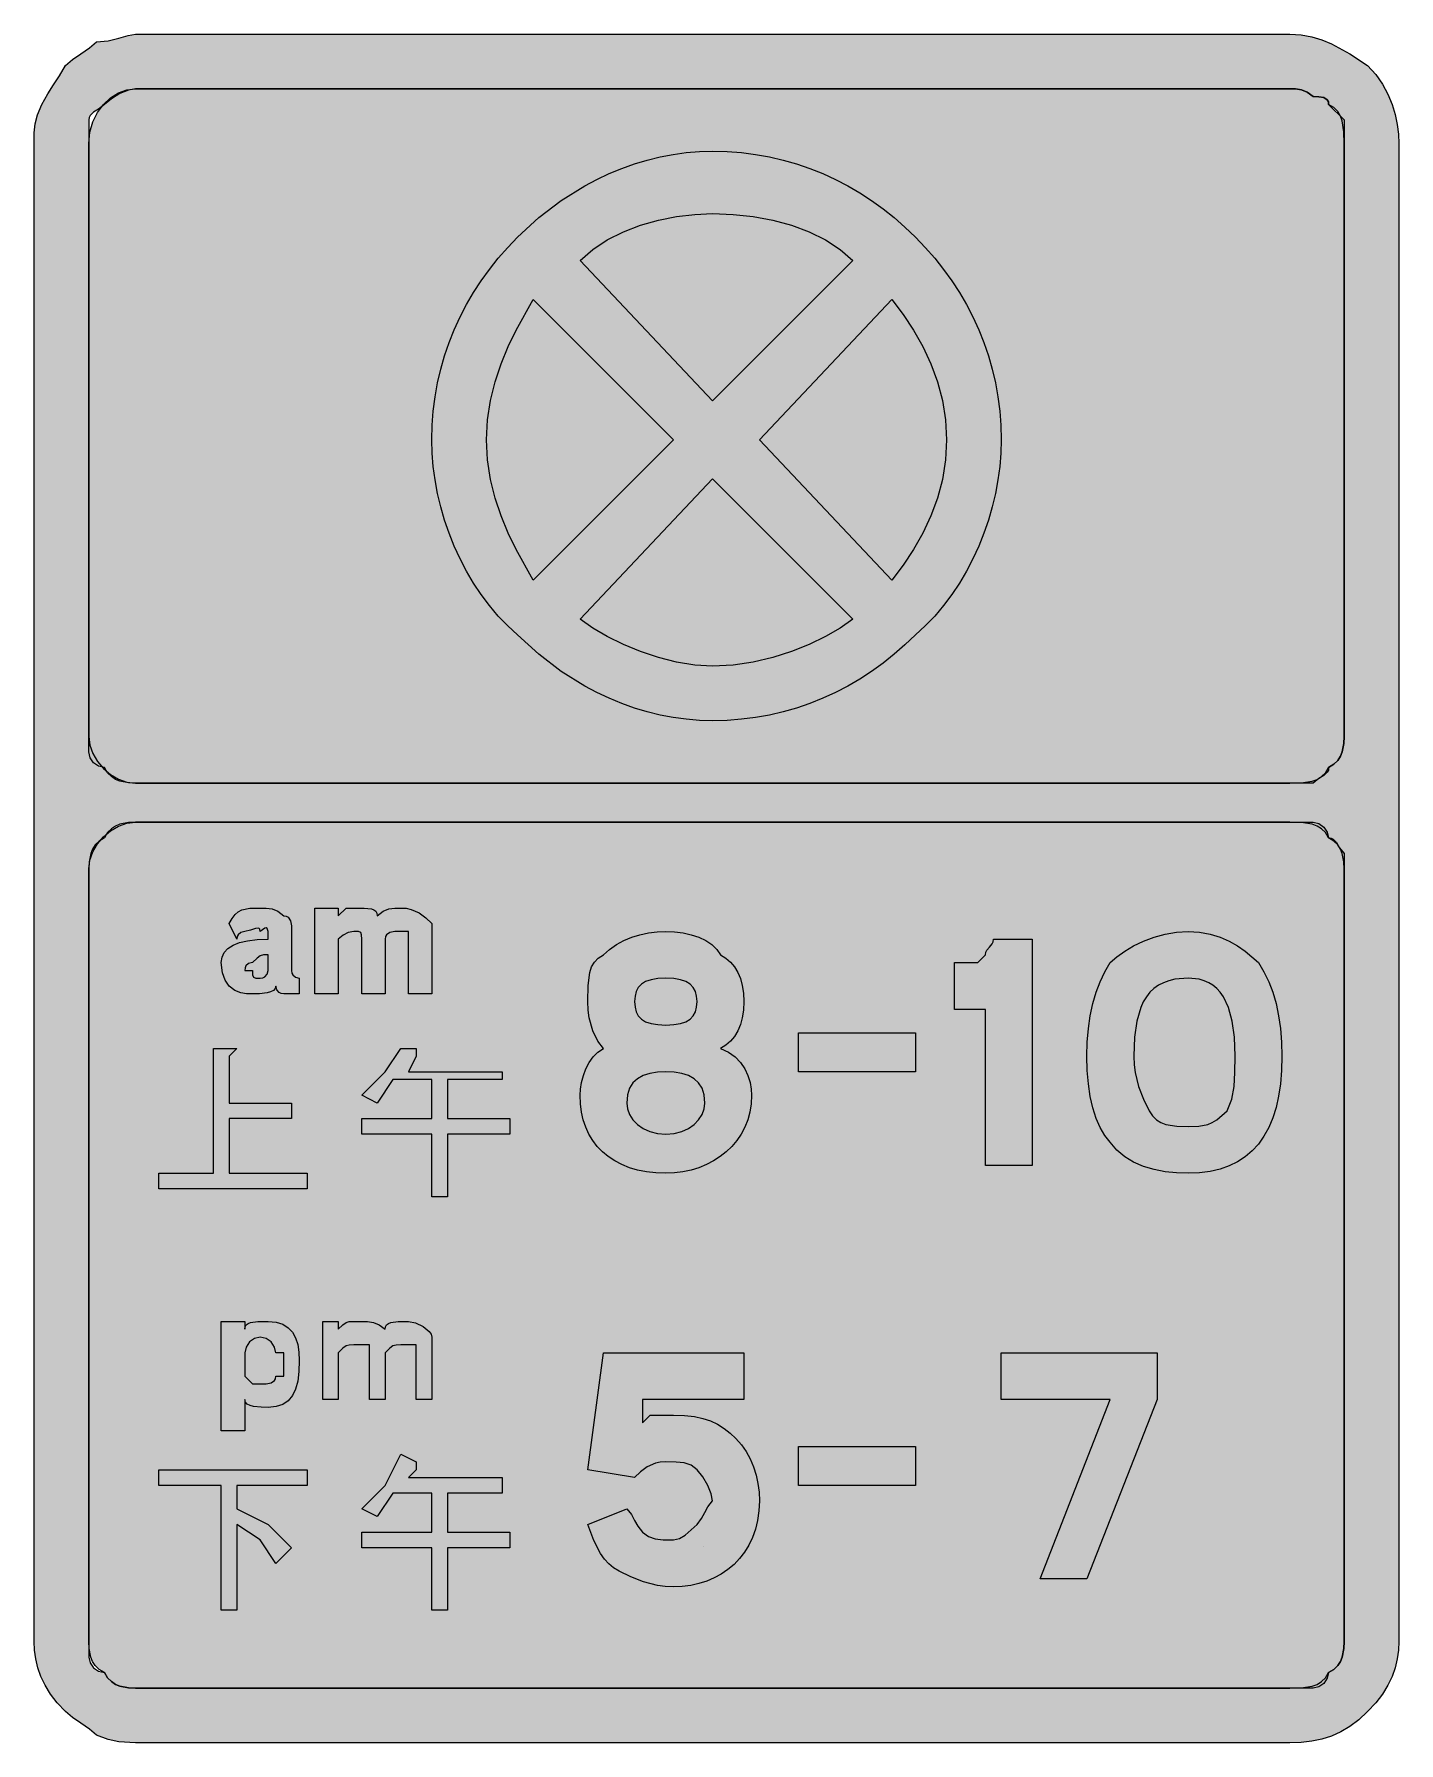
# Model space of a CAD drawing. Header units: metres. Extents: x 179 to 389, y 4 to 267.
import ezdxf

# ---------------------------------------------------------------- set-up
doc = ezdxf.new("R2010")
doc.units = ezdxf.units.M
for name, color, linetype, true_color in [('FILL_BLACK_000000', 7, 'Continuous', 0x000000), ('FILL_BLUE_0000FF', 7, 'Continuous', 0x0000ff), ('FILL_RED_FF0000', 7, 'Continuous', 0xff0000), ('FILL_WHITE_FFFFFF', 7, 'Continuous', 0xffffff), ('FILL_YELLOW_FFFF00', 7, 'Continuous', 0xffff00), ('STROKE_BLACK_000000', 7, 'Continuous', 0x000000)]:
    doc.layers.add(name, color=color, linetype=linetype, true_color=true_color)

msp = doc.modelspace()

# ---------------------------------------------------------------- hatches: boundary and pattern name
at = {"layer": 'FILL_BLACK_000000', "true_color": 0x000000}
h = msp.add_hatch(color=7, dxfattribs=at)
h.dxf.hatch_style = 1
h.paths.add_polyline_path([(377.11, 266.23), (378.6, 265.62), (381.43, 264.08), (384.15, 262.32), (385.39, 260.92), (386.42, 259.43), (387.25, 257.89), (387.9, 256.32), (388.38, 254.75), (388.71, 253.21), (388.89, 251.72), (388.95, 250.32), (388.95, 19.92), (388.89, 18.57), (388.71, 17.22), (388.38, 15.87), (387.9, 14.52), (387.25, 13.17), (386.42, 11.82), (385.39, 10.47), (384.15, 9.12), (382.8, 7.88), (381.43, 6.85), (380.04, 6.02), (378.6, 5.37), (377.11, 4.89), (375.54, 4.56), (373.9, 4.38), (372.15, 4.32), (194.55, 4.32), (192, 4.47), (190.33, 4.83), (188.55, 5.52), (187.46, 6.42), (186.15, 7.32), (184.84, 8.22), (183.75, 9.12), (182.51, 10.47), (181.48, 11.82), (180.65, 13.17), (180, 14.52), (179.52, 15.87), (179.19, 17.22), (179.01, 18.57), (178.95, 19.92), (178.95, 250.32), (178.97, 251.93), (179.1, 253.32), (179.46, 254.71), (180.15, 256.32), (181.05, 257.93), (181.95, 259.32), (182.85, 260.71), (183.75, 262.32), (184.84, 263.22), (186.15, 264.12), (187.46, 265.02), (188.55, 265.92), (190.33, 266.11), (192, 266.52), (193.44, 266.93), (194.55, 267.12), (372.15, 267.12), (373.9, 267.01), (375.54, 266.71), (377.11, 266.23)])
h.paths.add_polyline_path([(191.48, 145.33), (190.84, 144.91), (190.25, 144.31), (189.75, 143.52), (188.96, 143.02), (188.36, 142.43), (187.94, 141.79), (187.65, 141.12), (187.39, 139.81), (187.35, 138.72), (187.35, 19.92), (187.35, 17.52), (187.56, 16.64), (188.1, 15.87), (188.87, 15.33), (189.75, 15.12), (190.25, 14.33), (190.84, 13.73), (191.48, 13.31), (192.15, 13.02), (193.46, 12.76), (194.55, 12.72), (372.15, 12.72), (373.93, 12.76), (375.6, 13.02), (376.36, 13.31), (377.04, 13.73), (377.65, 14.33), (378.15, 15.12), (378.94, 15.62), (379.54, 16.21), (379.96, 16.85), (380.25, 17.52), (380.51, 18.83), (380.55, 19.92), (380.55, 138.72), (380.51, 139.81), (380.25, 141.12), (379.96, 141.79), (379.54, 142.43), (378.94, 143.02), (378.15, 143.52), (377.65, 144.31), (377.04, 144.91), (376.36, 145.33), (375.6, 145.62), (373.93, 145.88), (372.15, 145.92), (194.55, 145.92), (193.46, 145.88), (192.15, 145.62), (191.48, 145.33)], flags=16)
h.paths.add_polyline_path([(373.93, 151.96), (375.6, 152.22), (376.36, 152.51), (377.04, 152.93), (377.65, 153.53), (378.15, 154.32), (378.94, 154.82), (379.54, 155.41), (379.96, 156.05), (380.25, 156.72), (380.51, 158.03), (380.55, 159.12), (380.55, 250.32), (380.51, 252.1), (380.25, 253.77), (379.96, 254.53), (379.54, 255.21), (378.94, 255.82), (378.15, 256.32), (378.1, 256.72), (377.94, 257.01), (377.4, 257.37), (376.63, 257.5), (375.75, 257.52), (374.85, 258.21), (373.95, 258.57), (373.05, 258.7), (372.15, 258.72), (194.55, 258.72), (193.46, 258.51), (192.15, 257.97), (190.84, 257.2), (189.75, 256.32), (188.87, 255.61), (188.1, 255.12), (187.56, 254.63), (187.4, 254.32), (187.35, 253.92), (187.35, 250.32), (187.35, 159.12), (187.51, 157.78), (187.97, 156.48), (188.68, 155.26), (189.6, 154.17), (190.69, 153.25), (191.91, 152.54), (193.21, 152.08), (194.55, 151.92), (372.15, 151.92), (373.93, 151.96)], flags=16)
h = msp.add_hatch(color=7, dxfattribs=at)
h.dxf.hatch_style = 1
h.paths.add_polyline_path([(217.35, 119.52), (216.95, 119.57), (216.66, 119.71), (216.3, 120.12), (216.15, 120.72), (216.04, 120.32), (215.76, 120.03), (215.33, 119.81), (214.8, 119.67), (213.62, 119.54), (212.55, 119.52), (211.65, 119.54), (210.75, 119.67), (209.85, 120.03), (208.95, 120.72), (208.35, 121.62), (207.94, 122.74), (207.75, 124.32), (207.86, 125.16), (208.2, 125.89), (208.76, 126.51), (209.55, 127.02), (210.56, 127.41), (211.8, 127.69), (213.26, 127.86), (214.95, 127.92), (214.95, 129.12), (214.8, 129.57), (214.66, 129.65), (214.44, 129.63), (213.75, 129.12), (213.7, 129.46), (213.54, 129.63), (213, 129.57), (212.23, 129.29), (211.35, 129.12), (210.75, 128.97), (210.34, 128.61), (210.2, 128.32), (210.15, 127.92), (208.95, 130.32), (209.4, 131.11), (209.87, 131.71), (210.36, 132.13), (210.9, 132.42), (212.16, 132.68), (213.75, 132.72), (214.65, 132.7), (215.55, 132.57), (216.45, 132.21), (217.35, 131.52), (217.75, 131.47), (218.04, 131.31), (218.4, 130.77), (218.53, 130), (218.55, 129.12), (218.55, 123.12), (218.6, 122.72), (218.74, 122.43), (219.15, 122.07), (219.75, 121.92), (219.75, 119.52), (217.35, 119.52)])
h.paths.add_polyline_path([(212.57, 122.43), (212.7, 122.07), (213.06, 121.94), (213.75, 121.92), (214.15, 121.97), (214.44, 122.11), (214.8, 122.52), (214.95, 123.12), (214.95, 125.52), (214.24, 125.5), (213.75, 125.37), (213.26, 125.01), (212.55, 124.32), (211.95, 124.17), (211.54, 123.81), (211.4, 123.52), (211.35, 123.12), (212.55, 123.12), (212.57, 122.43)], flags=16)
h = msp.add_hatch(color=7, dxfattribs=at)
h.dxf.hatch_style = 1
h.paths.add_polyline_path([(234.47, 129.1), (233.7, 128.97), (233.16, 128.61), (233, 128.32), (232.95, 127.92), (232.95, 119.52), (229.35, 119.52), (229.35, 127.92), (229.33, 128.61), (229.2, 128.97), (228.84, 129.1), (228.15, 129.12), (227.27, 128.93), (226.5, 128.52), (225.75, 127.92), (225.75, 119.52), (222.15, 119.52), (222.15, 132.72), (225.75, 132.72), (225.75, 131.52), (226.95, 132.72), (228.15, 132.72), (229.72, 132.7), (230.85, 132.57), (231.24, 132.43), (231.52, 132.21), (231.69, 131.92), (231.75, 131.52), (232.65, 132.21), (233.55, 132.57), (234.45, 132.7), (235.35, 132.72), (236.2, 132.67), (236.94, 132.51), (238.2, 131.97), (239.23, 131.2), (240.15, 130.32), (240.15, 129.12), (240.15, 119.52), (236.55, 119.52), (236.55, 127.92), (236.55, 129.12), (235.35, 129.12), (234.47, 129.1)])
h = msp.add_hatch(color=7, dxfattribs=at)
h.dxf.hatch_style = 1
h.paths.add_polyline_path([(271.81, 92.41), (270.54, 92.78), (269.37, 93.25), (268.28, 93.82), (267.29, 94.48), (266.4, 95.22), (265.61, 96.05), (264.91, 96.96), (264.32, 97.95), (263.83, 99.01), (263.45, 100.14), (263.17, 101.34), (263.01, 102.6), (262.95, 103.92), (263.01, 104.87), (263.17, 105.89), (263.46, 106.94), (263.85, 107.97), (264.36, 108.95), (264.97, 109.83), (265.71, 110.56), (266.55, 111.12), (265.67, 112.24), (264.9, 113.82), (264.36, 115.84), (264.2, 117.03), (264.15, 118.32), (264.19, 120.79), (264.45, 122.82), (264.74, 123.66), (265.16, 124.39), (265.76, 125.01), (266.55, 125.52), (267.5, 126.36), (268.56, 127.09), (269.69, 127.71), (270.9, 128.22), (272.16, 128.61), (273.47, 128.89), (274.8, 129.06), (276.15, 129.12), (277.5, 129.06), (278.81, 128.89), (280.07, 128.61), (281.25, 128.22), (282.31, 127.71), (283.24, 127.09), (283.99, 126.36), (284.55, 125.52), (285.39, 125.01), (286.12, 124.39), (286.74, 123.66), (287.25, 122.82), (287.64, 121.86), (287.92, 120.79), (288.09, 119.61), (288.15, 118.32), (288.09, 117.03), (287.92, 115.84), (287.64, 114.78), (287.25, 113.82), (286.74, 112.98), (286.12, 112.24), (285.39, 111.63), (284.55, 111.12), (285.79, 110.56), (286.82, 109.83), (287.65, 108.95), (288.3, 107.97), (288.78, 106.94), (289.11, 105.89), (289.29, 104.87), (289.35, 103.92), (289.28, 102.6), (289.08, 101.34), (288.75, 100.14), (288.3, 99.01), (287.74, 97.95), (287.07, 96.96), (286.31, 96.05), (285.45, 95.22), (284.51, 94.48), (283.49, 93.82), (282.4, 93.25), (281.25, 92.78), (280.04, 92.41), (278.78, 92.14), (277.48, 91.98), (276.15, 91.92), (274.62, 91.98), (273.17, 92.14), (271.81, 92.41)])
h.paths.add_polyline_path([(272.67, 106.95), (271.8, 106.47), (271.1, 105.82), (270.58, 104.99), (270.26, 103.96), (270.15, 102.72), (270.26, 101.82), (270.58, 100.96), (271.1, 100.15), (271.8, 99.42), (272.67, 98.81), (273.69, 98.33), (274.86, 98.03), (276.15, 97.92), (277.44, 98.03), (278.61, 98.33), (279.63, 98.81), (280.5, 99.42), (281.2, 100.15), (281.72, 100.96), (282.04, 101.82), (282.15, 102.72), (282.04, 103.96), (281.72, 104.99), (281.2, 105.82), (280.5, 106.47), (279.63, 106.95), (278.61, 107.28), (277.44, 107.46), (276.15, 107.52), (274.86, 107.46), (273.69, 107.28), (272.67, 106.95)], flags=16)
h.paths.add_polyline_path([(280.71, 119.89), (280.38, 120.51), (279.9, 121.02), (279.25, 121.41), (278.42, 121.69), (277.39, 121.86), (276.15, 121.92), (274.91, 121.86), (273.88, 121.69), (273.05, 121.41), (272.4, 121.02), (271.92, 120.51), (271.59, 119.89), (271.41, 119.16), (271.35, 118.32), (271.41, 117.48), (271.59, 116.74), (271.92, 116.13), (272.4, 115.62), (273.05, 115.23), (273.88, 114.94), (274.91, 114.78), (276.15, 114.72), (277.39, 114.78), (278.42, 114.94), (279.25, 115.23), (279.9, 115.62), (280.38, 116.13), (280.71, 116.74), (280.89, 117.48), (280.95, 118.32), (280.89, 119.16), (280.71, 119.89)], flags=16)
h = msp.add_hatch(color=7, dxfattribs=at)
h.dxf.hatch_style = 1
h.paths.add_polyline_path([(370.72, 105.7), (370.44, 103.8), (370.05, 102.04), (369.54, 100.43), (368.92, 98.95), (368.19, 97.62), (367.35, 96.42), (366.39, 95.37), (365.32, 94.45), (364.14, 93.68), (362.85, 93.04), (361.44, 92.55), (359.92, 92.2), (358.29, 91.99), (356.55, 91.92), (354.75, 91.98), (352.99, 92.16), (351.28, 92.49), (349.65, 92.97), (348.14, 93.62), (346.76, 94.45), (345.56, 95.48), (344.55, 96.72), (343.71, 97.73), (342.97, 98.95), (342.36, 100.37), (341.85, 101.97), (341.46, 103.74), (341.17, 105.66), (341.01, 107.73), (340.95, 109.92), (341.01, 112.11), (341.17, 114.19), (341.46, 116.16), (341.85, 118.02), (342.36, 119.76), (342.98, 121.39), (343.71, 122.91), (344.55, 124.32), (345.56, 125.22), (346.76, 126.08), (348.14, 126.89), (349.65, 127.62), (351.28, 128.23), (352.99, 128.71), (354.75, 129.01), (356.55, 129.12), (358.29, 129.01), (359.92, 128.71), (361.44, 128.23), (362.85, 127.62), (364.14, 126.89), (365.32, 126.08), (367.35, 124.32), (368.19, 122.91), (368.92, 121.39), (369.54, 119.76), (370.05, 118.02), (370.44, 116.16), (370.72, 114.19), (370.89, 112.11), (370.95, 109.92), (370.89, 107.74), (370.72, 105.7)])
h.paths.add_polyline_path([(363.3, 115.34), (362.74, 117.41), (361.95, 119.07), (361.47, 119.75), (360.94, 120.34), (360.35, 120.83), (359.7, 121.23), (359, 121.53), (358.24, 121.75), (356.55, 121.92), (354.47, 121.75), (353.55, 121.53), (352.71, 121.23), (351.94, 120.83), (351.26, 120.34), (350.64, 119.75), (350.1, 119.07), (349.63, 118.29), (349.23, 117.41), (348.62, 115.34), (348.26, 112.85), (348.15, 109.92), (348.2, 108.62), (348.36, 107.43), (348.9, 105.27), (349.67, 103.34), (350.55, 101.52), (351.05, 100.73), (351.66, 100.13), (352.34, 99.71), (353.1, 99.42), (354.77, 99.16), (356.55, 99.12), (358.16, 99.16), (359.55, 99.42), (360.23, 99.71), (360.94, 100.13), (362.55, 101.52), (363.24, 103.34), (363.6, 105.27), (363.73, 107.43), (363.75, 109.92), (363.64, 112.85), (363.3, 115.34)], flags=16)
h = msp.add_hatch(color=7, dxfattribs=at)
h.dxf.hatch_style = 1
h.paths.add_polyline_path([(332.55, 93.12), (325.35, 93.12), (325.35, 117.12), (320.55, 117.12), (320.55, 124.32), (322.95, 124.32), (324.15, 124.32), (325.35, 125.52), (325.4, 125.92), (325.54, 126.23), (325.95, 126.72), (326.36, 127.21), (326.5, 127.52), (326.55, 127.92), (332.55, 127.92), (332.55, 93.12)])
h = msp.add_hatch(color=7, dxfattribs=at)
h.dxf.hatch_style = 1
h.paths.add_polyline_path([(296.55, 113.52), (314.55, 113.52), (314.55, 107.52), (296.55, 107.52), (296.55, 113.52)])
h = msp.add_hatch(color=7, dxfattribs=at)
h.dxf.hatch_style = 1
h.paths.add_polyline_path([(210.15, 111.12), (208.95, 109.92), (208.95, 102.72), (218.55, 102.72), (218.55, 100.32), (208.95, 100.32), (208.95, 91.92), (220.95, 91.92), (220.95, 89.52), (198.15, 89.52), (198.15, 91.92), (206.55, 91.92), (206.55, 111.12), (208.95, 111.12), (210.15, 111.12)])
h = msp.add_hatch(color=7, dxfattribs=at)
h.dxf.hatch_style = 1
h.paths.add_polyline_path([(232.95, 107.52), (235.35, 111.12), (237.75, 111.12), (237.75, 109.92), (236.55, 107.52), (250.95, 107.52), (250.95, 106.32), (242.55, 106.32), (242.55, 100.32), (252.15, 100.32), (252.15, 97.92), (242.55, 97.92), (242.55, 88.32), (240.15, 88.32), (240.15, 97.92), (229.35, 97.92), (229.35, 100.32), (240.15, 100.32), (240.15, 106.32), (234.15, 106.32), (231.75, 102.72), (229.35, 103.92), (232.95, 107.52)])
h = msp.add_hatch(color=7, dxfattribs=at)
h.dxf.hatch_style = 1
h.paths.add_polyline_path([(219.51, 59.97), (219.18, 58.73), (218.7, 57.72), (218.05, 56.93), (217.22, 56.37), (216.19, 56.03), (214.95, 55.92), (213.88, 55.94), (212.7, 56.07), (212.17, 56.21), (211.74, 56.43), (211.46, 56.72), (211.35, 57.12), (211.35, 52.32), (207.75, 52.32), (207.75, 69.12), (211.35, 69.12), (211.35, 67.92), (211.41, 68.32), (211.57, 68.61), (211.86, 68.83), (212.25, 68.97), (213.37, 69.1), (214.95, 69.12), (216.19, 69.01), (217.22, 68.69), (218.05, 68.17), (218.7, 67.47), (219.18, 66.6), (219.51, 65.58), (219.69, 64.41), (219.75, 63.12), (219.69, 61.43), (219.51, 59.97)])
h.paths.add_polyline_path([(215.4, 59.67), (215.94, 60.03), (216.1, 60.32), (216.15, 60.72), (217.35, 60.72), (217.35, 61.92), (217.35, 64.32), (216.15, 64.32), (215.94, 65.2), (215.4, 65.97), (214.63, 66.51), (213.75, 66.72), (212.87, 66.51), (212.1, 65.97), (211.56, 65.2), (211.35, 64.32), (211.35, 60.72), (212.55, 59.52), (213.75, 59.52), (214.63, 59.54), (215.4, 59.67)], flags=16)
h = msp.add_hatch(color=7, dxfattribs=at)
h.dxf.hatch_style = 1
h.paths.add_polyline_path([(234.64, 65.5), (234.15, 65.37), (233.66, 65.01), (232.95, 64.32), (232.95, 57.12), (230.55, 57.12), (230.55, 65.52), (228.15, 65.52), (227.44, 65.5), (226.95, 65.37), (226.46, 65.01), (225.75, 64.32), (225.75, 57.12), (223.35, 57.12), (223.35, 69.12), (225.75, 69.12), (225.75, 67.92), (226.46, 68.61), (226.95, 68.97), (227.44, 69.1), (228.15, 69.12), (229.35, 69.12), (230.25, 69.1), (231.15, 68.97), (232.05, 68.61), (232.95, 67.92), (233.01, 68.32), (233.17, 68.61), (233.46, 68.83), (233.85, 68.97), (234.97, 69.1), (236.55, 69.12), (237.62, 68.91), (238.8, 68.37), (239.76, 67.6), (240.04, 67.17), (240.15, 66.72), (240.15, 65.52), (240.15, 57.12), (237.75, 57.12), (237.75, 65.52), (236.55, 65.52), (235.35, 65.52), (234.64, 65.5)])
h = msp.add_hatch(color=7, dxfattribs=at)
h.dxf.hatch_style = 1
h.paths.add_polyline_path([(278.25, 35.73), (279.15, 36.27), (280.95, 37.92), (281.66, 38.82), (282.15, 39.72), (282.64, 40.62), (283.35, 41.52), (283.14, 42.61), (282.6, 43.92), (281.83, 45.23), (280.95, 46.32), (280.03, 47.01), (279, 47.37), (277.74, 47.5), (276.15, 47.52), (275.3, 47.47), (274.56, 47.31), (273.3, 46.77), (272.27, 46), (271.35, 45.12), (264.15, 46.32), (266.55, 64.32), (288.15, 64.32), (288.15, 57.12), (272.55, 57.12), (272.55, 54.72), (272.55, 53.52), (273.75, 54.72), (277.35, 54.72), (279.04, 54.66), (280.54, 54.49), (281.86, 54.21), (283.05, 53.82), (284.12, 53.31), (285.11, 52.69), (286.05, 51.96), (286.95, 51.12), (287.79, 50.17), (288.52, 49.11), (289.14, 47.98), (289.65, 46.77), (290.04, 45.51), (290.33, 44.2), (290.49, 42.87), (290.55, 41.52), (290.48, 39.99), (290.28, 38.54), (289.95, 37.18), (289.5, 35.91), (288.94, 34.74), (288.27, 33.65), (287.51, 32.66), (286.65, 31.77), (285.71, 30.98), (284.69, 30.28), (283.6, 29.69), (282.45, 29.2), (281.24, 28.82), (279.98, 28.54), (278.68, 28.38), (277.35, 28.32), (276.05, 28.37), (274.86, 28.53), (272.7, 29.07), (270.77, 29.84), (268.95, 30.72), (268.1, 31.23), (267.36, 31.84), (266.69, 32.58), (266.1, 33.42), (265.07, 35.44), (264.15, 37.92), (270.15, 40.32), (270.86, 39.42), (271.35, 38.52), (271.84, 37.62), (272.55, 36.72), (273.47, 36.03), (274.5, 35.67), (275.76, 35.54), (277.35, 35.52), (278.25, 35.73)])
h = msp.add_hatch(color=7, dxfattribs=at)
h.dxf.hatch_style = 1
h.paths.add_polyline_path([(344.55, 57.12), (327.75, 57.12), (327.75, 64.32), (351.75, 64.32), (351.75, 57.12), (340.95, 29.52), (333.75, 29.52), (344.55, 57.12)])
h = msp.add_hatch(color=7, dxfattribs=at)
h.dxf.hatch_style = 1
h.paths.add_polyline_path([(232.95, 43.92), (235.35, 48.72), (237.75, 47.52), (237.75, 46.32), (236.55, 45.12), (250.95, 45.12), (250.95, 42.72), (242.55, 42.72), (242.55, 36.72), (252.15, 36.72), (252.15, 34.32), (242.55, 34.32), (242.55, 24.72), (240.15, 24.72), (240.15, 34.32), (229.35, 34.32), (229.35, 36.72), (240.15, 36.72), (240.15, 42.72), (234.15, 42.72), (231.75, 39.12), (229.35, 40.32), (232.95, 43.92)])
h = msp.add_hatch(color=7, dxfattribs=at)
h.dxf.hatch_style = 1
h.paths.add_polyline_path([(296.55, 49.92), (314.55, 49.92), (314.55, 43.92), (296.55, 43.92), (296.55, 49.92)])
h = msp.add_hatch(color=7, dxfattribs=at)
h.dxf.hatch_style = 1
h.paths.add_polyline_path([(220.95, 46.32), (220.95, 43.92), (210.15, 43.92), (210.15, 40.32), (214.95, 37.92), (218.55, 34.32), (216.15, 31.92), (213.75, 35.52), (210.15, 37.92), (210.15, 24.72), (207.75, 24.72), (207.75, 43.92), (198.15, 43.92), (198.15, 46.32), (220.95, 46.32)])
at = {"layer": 'FILL_BLUE_0000FF', "true_color": 0x0000ff}
h = msp.add_hatch(color=7, dxfattribs=at)
h.dxf.hatch_style = 1
h.paths.add_polyline_path([(264.91, 234.01), (267.15, 235.47), (269.62, 236.71), (272.25, 237.72), (275, 238.51), (277.8, 239.07), (280.6, 239.41), (283.35, 239.52), (286.49, 239.41), (289.59, 239.07), (292.61, 238.51), (295.5, 237.72), (298.22, 236.71), (300.73, 235.47), (302.99, 234.01), (304.95, 232.32), (283.35, 210.72), (262.95, 232.32), (264.91, 234.01)])
h = msp.add_hatch(color=7, dxfattribs=at)
h.dxf.hatch_style = 1
h.paths.add_polyline_path([(277.35, 204.72), (255.75, 183.12), (253.11, 187.84), (251.89, 190.38), (250.8, 193.02), (249.88, 195.78), (249.17, 198.64), (248.71, 201.63), (248.55, 204.72), (248.71, 207.81), (249.17, 210.79), (249.88, 213.66), (250.8, 216.42), (251.89, 219.06), (253.11, 221.59), (255.75, 226.32), (277.35, 204.72)])
h = msp.add_hatch(color=7, dxfattribs=at)
h.dxf.hatch_style = 1
h.paths.add_polyline_path([(290.55, 204.72), (310.95, 226.32), (312.69, 224.01), (314.29, 221.59), (315.72, 219.06), (316.95, 216.42), (317.96, 213.66), (318.71, 210.79), (319.19, 207.81), (319.35, 204.72), (319.19, 201.63), (318.71, 198.64), (317.96, 195.78), (316.95, 193.02), (315.72, 190.38), (314.29, 187.84), (312.69, 185.43), (310.95, 183.12), (290.55, 204.72)])
h = msp.add_hatch(color=7, dxfattribs=at)
h.dxf.hatch_style = 1
h.paths.add_polyline_path([(283.35, 198.72), (304.95, 177.12), (302.99, 175.78), (300.73, 174.48), (298.22, 173.26), (295.5, 172.17), (292.61, 171.25), (289.59, 170.54), (286.49, 170.08), (283.35, 169.92), (280.6, 170.08), (277.8, 170.54), (275, 171.25), (272.25, 172.17), (269.62, 173.26), (267.15, 174.48), (264.91, 175.78), (262.95, 177.12), (283.35, 198.72)])
at = {"layer": 'FILL_RED_FF0000', "true_color": 0xff0000}
h = msp.add_hatch(color=7, dxfattribs=at)
h.dxf.hatch_style = 1
h.paths.add_polyline_path([(327.69, 202.68), (327.53, 200.63), (327.25, 198.56), (326.87, 196.49), (326.38, 194.43), (325.79, 192.38), (325.09, 190.36), (324.3, 188.37), (323.41, 186.42), (322.42, 184.53), (321.33, 182.69), (320.16, 180.93), (318.89, 179.24), (317.53, 177.63), (316.08, 176.12), (314.55, 174.72), (312.95, 173.19), (311.29, 171.74), (309.58, 170.38), (307.82, 169.11), (306.01, 167.94), (304.15, 166.85), (302.25, 165.86), (300.3, 164.97), (298.31, 164.18), (296.28, 163.48), (294.21, 162.89), (292.11, 162.4), (289.97, 162.02), (287.79, 161.74), (285.59, 161.58), (283.35, 161.52), (281.33, 161.58), (279.3, 161.74), (277.29, 162.02), (275.29, 162.4), (273.3, 162.89), (271.33, 163.48), (269.38, 164.18), (267.45, 164.97), (265.55, 165.86), (263.69, 166.85), (260.06, 169.11), (256.61, 171.74), (253.35, 174.72), (251.82, 176.12), (250.37, 177.63), (249.01, 179.24), (247.74, 180.93), (246.57, 182.69), (245.48, 184.53), (244.49, 186.42), (243.6, 188.37), (242.81, 190.36), (242.11, 192.38), (241.52, 194.43), (241.03, 196.49), (240.65, 198.56), (240.37, 200.63), (240.21, 202.68), (240.15, 204.72), (240.21, 206.96), (240.37, 209.16), (240.65, 211.34), (241.03, 213.48), (241.52, 215.58), (242.11, 217.65), (242.81, 219.68), (243.6, 221.67), (244.49, 223.62), (245.48, 225.52), (246.57, 227.38), (247.74, 229.19), (249.01, 230.95), (250.37, 232.66), (251.82, 234.32), (253.35, 235.92), (256.61, 238.9), (260.06, 241.53), (263.69, 243.79), (265.55, 244.78), (267.45, 245.67), (269.38, 246.46), (271.33, 247.16), (273.3, 247.75), (275.29, 248.24), (277.29, 248.62), (279.3, 248.9), (281.33, 249.06), (283.35, 249.12), (285.59, 249.06), (287.79, 248.9), (289.97, 248.62), (292.11, 248.24), (294.21, 247.75), (296.28, 247.16), (298.31, 246.46), (300.3, 245.67), (302.25, 244.78), (304.15, 243.79), (306.01, 242.7), (307.82, 241.53), (309.58, 240.26), (311.29, 238.9), (312.95, 237.45), (314.55, 235.92), (316.08, 234.32), (317.53, 232.66), (318.89, 230.95), (320.16, 229.19), (321.33, 227.38), (322.42, 225.52), (323.41, 223.62), (324.3, 221.67), (325.09, 219.68), (325.79, 217.65), (326.38, 215.58), (326.87, 213.48), (327.25, 211.34), (327.53, 209.16), (327.69, 206.96), (327.75, 204.72), (327.69, 202.68)])
at = {"layer": 'FILL_WHITE_FFFFFF', "true_color": 0xffffff}
h = msp.add_hatch(color=7, dxfattribs=at)
h.dxf.hatch_style = 1
h.paths.add_polyline_path([(372.15, 145.92), (375.75, 145.92), (376.63, 145.71), (377.4, 145.17), (377.94, 144.4), (378.15, 143.52), (378.55, 143.47), (378.86, 143.31), (379.35, 142.77), (379.84, 142), (380.55, 141.12), (380.55, 138.72), (380.55, 19.92), (380.51, 18.83), (380.25, 17.52), (379.96, 16.85), (379.54, 16.21), (378.94, 15.62), (378.15, 15.12), (377.94, 14.24), (377.4, 13.47), (376.63, 12.93), (375.75, 12.72), (372.15, 12.72), (194.55, 12.72), (193.46, 12.76), (192.15, 13.02), (191.48, 13.31), (190.84, 13.73), (190.25, 14.33), (189.75, 15.12), (188.96, 15.62), (188.36, 16.21), (187.94, 16.85), (187.65, 17.52), (187.39, 18.83), (187.35, 19.92), (187.35, 138.72), (187.51, 140.06), (187.97, 141.36), (188.68, 142.58), (189.6, 143.67), (190.69, 144.59), (191.91, 145.3), (193.21, 145.76), (194.55, 145.92), (372.15, 145.92)])
at = {"layer": 'FILL_YELLOW_FFFF00', "true_color": 0xffff00}
h = msp.add_hatch(color=7, dxfattribs=at)
h.dxf.hatch_style = 1
h.paths.add_polyline_path([(372.15, 258.72), (373.05, 258.7), (373.95, 258.57), (374.85, 258.21), (375.75, 257.52), (376.63, 257.5), (377.4, 257.37), (377.94, 257.01), (378.1, 256.72), (378.15, 256.32), (380.55, 253.92), (380.55, 250.32), (380.55, 159.12), (380.51, 158.03), (380.25, 156.72), (379.96, 156.05), (379.54, 155.41), (378.94, 154.82), (378.15, 154.32), (378.1, 153.92), (377.94, 153.61), (377.4, 153.12), (376.63, 152.63), (375.75, 151.92), (372.15, 151.92), (194.55, 151.92), (193.46, 151.96), (192.15, 152.22), (191.48, 152.51), (190.84, 152.93), (190.25, 153.53), (189.75, 154.32), (188.87, 154.53), (188.1, 155.07), (187.56, 155.84), (187.35, 156.72), (187.35, 159.12), (187.35, 250.32), (187.51, 252.06), (187.97, 253.66), (188.68, 255.09), (189.6, 256.32), (190.69, 257.33), (191.91, 258.08), (193.21, 258.56), (194.55, 258.72), (372.15, 258.72)])

# ---------------------------------------------------------------- linework, layer by layer
at = {"layer": 'FILL_BLACK_000000', "lineweight": 0, "true_color": 0x000000}
for points in [[(377.11, 266.23), (378.6, 265.62), (381.43, 264.08), (384.15, 262.32), (385.39, 260.92), (386.42, 259.43), (387.25, 257.89), (387.9, 256.32), (388.38, 254.75), (388.71, 253.21), (388.89, 251.72), (388.95, 250.32), (388.95, 19.92), (388.89, 18.57), (388.71, 17.22), (388.38, 15.87), (387.9, 14.52), (387.25, 13.17), (386.42, 11.82), (385.39, 10.47), (384.15, 9.12), (382.8, 7.88), (381.43, 6.85), (380.04, 6.02), (378.6, 5.37), (377.11, 4.89), (375.54, 4.56), (373.9, 4.38), (372.15, 4.32), (194.55, 4.32), (192, 4.47), (190.33, 4.83), (188.55, 5.52), (187.46, 6.42), (186.15, 7.32), (184.84, 8.22), (183.75, 9.12), (182.51, 10.47), (181.48, 11.82), (180.65, 13.17), (180, 14.52), (179.52, 15.87), (179.19, 17.22), (179.01, 18.57), (178.95, 19.92), (178.95, 250.32), (178.97, 251.93), (179.1, 253.32), (179.46, 254.71), (180.15, 256.32), (181.05, 257.93), (181.95, 259.32), (182.85, 260.71), (183.75, 262.32), (184.84, 263.22), (186.15, 264.12), (187.46, 265.02), (188.55, 265.92), (190.33, 266.11), (192, 266.52), (193.44, 266.93), (194.55, 267.12), (372.15, 267.12), (373.9, 267.01), (375.54, 266.71)], [(373.93, 151.96), (375.6, 152.22), (376.36, 152.51), (377.04, 152.93), (377.65, 153.53), (378.15, 154.32), (378.94, 154.82), (379.54, 155.41), (379.96, 156.05), (380.25, 156.72), (380.51, 158.03), (380.55, 159.12), (380.55, 250.32), (380.51, 252.1), (380.25, 253.77), (379.96, 254.53), (379.54, 255.21), (378.94, 255.82), (378.15, 256.32), (378.1, 256.72), (377.94, 257.01), (377.4, 257.37), (376.63, 257.5), (375.75, 257.52), (374.85, 258.21), (373.95, 258.57), (373.05, 258.7), (372.15, 258.72), (194.55, 258.72), (193.46, 258.51), (192.15, 257.97), (190.84, 257.2), (189.75, 256.32), (188.87, 255.61), (188.1, 255.12), (187.56, 254.63), (187.4, 254.32), (187.35, 253.92), (187.35, 250.32), (187.35, 159.12), (187.51, 157.78), (187.97, 156.48), (188.68, 155.26), (189.6, 154.17), (190.69, 153.25), (191.91, 152.54), (193.21, 152.08), (194.55, 151.92), (372.15, 151.92)], [(191.48, 145.33), (190.84, 144.91), (190.25, 144.31), (189.75, 143.52), (188.96, 143.02), (188.36, 142.43), (187.94, 141.79), (187.65, 141.12), (187.39, 139.81), (187.35, 138.72), (187.35, 19.92), (187.35, 17.52), (187.56, 16.64), (188.1, 15.87), (188.87, 15.33), (189.75, 15.12), (190.25, 14.33), (190.84, 13.73), (191.48, 13.31), (192.15, 13.02), (193.46, 12.76), (194.55, 12.72), (372.15, 12.72), (373.93, 12.76), (375.6, 13.02), (376.36, 13.31), (377.04, 13.73), (377.65, 14.33), (378.15, 15.12), (378.94, 15.62), (379.54, 16.21), (379.96, 16.85), (380.25, 17.52), (380.51, 18.83), (380.55, 19.92), (380.55, 138.72), (380.51, 139.81), (380.25, 141.12), (379.96, 141.79), (379.54, 142.43), (378.94, 143.02), (378.15, 143.52), (377.65, 144.31), (377.04, 144.91), (376.36, 145.33), (375.6, 145.62), (373.93, 145.88), (372.15, 145.92), (194.55, 145.92), (193.46, 145.88), (192.15, 145.62)], [(217.35, 119.52), (216.95, 119.57), (216.66, 119.71), (216.3, 120.12), (216.15, 120.72), (216.04, 120.32), (215.76, 120.03), (215.33, 119.81), (214.8, 119.67), (213.62, 119.54), (212.55, 119.52), (211.65, 119.54), (210.75, 119.67), (209.85, 120.03), (208.95, 120.72), (208.35, 121.62), (207.94, 122.74), (207.75, 124.32), (207.86, 125.16), (208.2, 125.89), (208.76, 126.51), (209.55, 127.02), (210.56, 127.41), (211.8, 127.69), (213.26, 127.86), (214.95, 127.92), (214.95, 129.12), (214.8, 129.57), (214.66, 129.65), (214.44, 129.63), (213.75, 129.12), (213.7, 129.46), (213.54, 129.63), (213, 129.57), (212.23, 129.29), (211.35, 129.12), (210.75, 128.97), (210.34, 128.61), (210.2, 128.32), (210.15, 127.92), (208.95, 130.32), (209.4, 131.11), (209.87, 131.71), (210.36, 132.13), (210.9, 132.42), (212.16, 132.68), (213.75, 132.72), (214.65, 132.7), (215.55, 132.57), (216.45, 132.21), (217.35, 131.52), (217.75, 131.47), (218.04, 131.31), (218.4, 130.77), (218.53, 130), (218.55, 129.12), (218.55, 123.12), (218.6, 122.72), (218.74, 122.43), (219.15, 122.07), (219.75, 121.92), (219.75, 119.52)], [(234.47, 129.1), (233.7, 128.97), (233.16, 128.61), (233, 128.32), (232.95, 127.92), (232.95, 119.52), (229.35, 119.52), (229.35, 127.92), (229.33, 128.61), (229.2, 128.97), (228.84, 129.1), (228.15, 129.12), (227.27, 128.93), (226.5, 128.52), (225.75, 127.92), (225.75, 119.52), (222.15, 119.52), (222.15, 132.72), (225.75, 132.72), (225.75, 131.52), (226.95, 132.72), (228.15, 132.72), (229.72, 132.7), (230.85, 132.57), (231.24, 132.43), (231.52, 132.21), (231.69, 131.92), (231.75, 131.52), (232.65, 132.21), (233.55, 132.57), (234.45, 132.7), (235.35, 132.72), (236.2, 132.67), (236.94, 132.51), (238.2, 131.97), (239.23, 131.2), (240.15, 130.32), (240.15, 129.12), (240.15, 119.52), (236.55, 119.52), (236.55, 127.92), (236.55, 129.12), (235.35, 129.12)], [(271.81, 92.41), (270.54, 92.78), (269.37, 93.25), (268.28, 93.82), (267.29, 94.48), (266.4, 95.22), (265.61, 96.05), (264.91, 96.96), (264.32, 97.95), (263.83, 99.01), (263.45, 100.14), (263.17, 101.34), (263.01, 102.6), (262.95, 103.92), (263.01, 104.87), (263.17, 105.89), (263.46, 106.94), (263.85, 107.97), (264.36, 108.95), (264.97, 109.83), (265.71, 110.56), (266.55, 111.12), (265.67, 112.24), (264.9, 113.82), (264.36, 115.84), (264.2, 117.03), (264.15, 118.32), (264.19, 120.79), (264.45, 122.82), (264.74, 123.66), (265.16, 124.39), (265.76, 125.01), (266.55, 125.52), (267.5, 126.36), (268.56, 127.09), (269.69, 127.71), (270.9, 128.22), (272.16, 128.61), (273.47, 128.89), (274.8, 129.06), (276.15, 129.12), (277.5, 129.06), (278.81, 128.89), (280.07, 128.61), (281.25, 128.22), (282.31, 127.71), (283.24, 127.09), (283.99, 126.36), (284.55, 125.52), (285.39, 125.01), (286.12, 124.39), (286.74, 123.66), (287.25, 122.82), (287.64, 121.86), (287.92, 120.79), (288.09, 119.61), (288.15, 118.32), (288.09, 117.03), (287.92, 115.84), (287.64, 114.78), (287.25, 113.82), (286.74, 112.98), (286.12, 112.24), (285.39, 111.63), (284.55, 111.12), (285.79, 110.56), (286.82, 109.83), (287.65, 108.95), (288.3, 107.97), (288.78, 106.94), (289.11, 105.89), (289.29, 104.87), (289.35, 103.92), (289.28, 102.6), (289.08, 101.34), (288.75, 100.14), (288.3, 99.01), (287.74, 97.95), (287.07, 96.96), (286.31, 96.05), (285.45, 95.22), (284.51, 94.48), (283.49, 93.82), (282.4, 93.25), (281.25, 92.78), (280.04, 92.41), (278.78, 92.14), (277.48, 91.98), (276.15, 91.92), (274.62, 91.98), (273.17, 92.14)], [(370.72, 105.7), (370.44, 103.8), (370.05, 102.04), (369.54, 100.43), (368.92, 98.95), (368.19, 97.62), (367.35, 96.42), (366.39, 95.37), (365.32, 94.45), (364.14, 93.68), (362.85, 93.04), (361.44, 92.55), (359.92, 92.2), (358.29, 91.99), (356.55, 91.92), (354.75, 91.98), (352.99, 92.16), (351.28, 92.49), (349.65, 92.97), (348.14, 93.62), (346.76, 94.45), (345.56, 95.48), (344.55, 96.72), (343.71, 97.73), (342.97, 98.95), (342.36, 100.37), (341.85, 101.97), (341.46, 103.74), (341.17, 105.66), (341.01, 107.73), (340.95, 109.92), (341.01, 112.11), (341.17, 114.19), (341.46, 116.16), (341.85, 118.02), (342.36, 119.76), (342.98, 121.39), (343.71, 122.91), (344.55, 124.32), (345.56, 125.22), (346.76, 126.08), (348.14, 126.89), (349.65, 127.62), (351.28, 128.23), (352.99, 128.71), (354.75, 129.01), (356.55, 129.12), (358.29, 129.01), (359.92, 128.71), (361.44, 128.23), (362.85, 127.62), (364.14, 126.89), (365.32, 126.08), (367.35, 124.32), (368.19, 122.91), (368.92, 121.39), (369.54, 119.76), (370.05, 118.02), (370.44, 116.16), (370.72, 114.19), (370.89, 112.11), (370.95, 109.92), (370.89, 107.74)], [(332.55, 93.12), (325.35, 93.12), (325.35, 117.12), (320.55, 117.12), (320.55, 124.32), (322.95, 124.32), (324.15, 124.32), (325.35, 125.52), (325.4, 125.92), (325.54, 126.23), (325.95, 126.72), (326.36, 127.21), (326.5, 127.52), (326.55, 127.92), (332.55, 127.92)], [(212.57, 122.43), (212.7, 122.07), (213.06, 121.94), (213.75, 121.92), (214.15, 121.97), (214.44, 122.11), (214.8, 122.52), (214.95, 123.12), (214.95, 125.52), (214.24, 125.5), (213.75, 125.37), (213.26, 125.01), (212.55, 124.32), (211.95, 124.17), (211.54, 123.81), (211.4, 123.52), (211.35, 123.12), (212.55, 123.12)], [(280.71, 119.89), (280.38, 120.51), (279.9, 121.02), (279.25, 121.41), (278.42, 121.69), (277.39, 121.86), (276.15, 121.92), (274.91, 121.86), (273.88, 121.69), (273.05, 121.41), (272.4, 121.02), (271.92, 120.51), (271.59, 119.89), (271.41, 119.16), (271.35, 118.32), (271.41, 117.48), (271.59, 116.74), (271.92, 116.13), (272.4, 115.62), (273.05, 115.23), (273.88, 114.94), (274.91, 114.78), (276.15, 114.72), (277.39, 114.78), (278.42, 114.94), (279.25, 115.23), (279.9, 115.62), (280.38, 116.13), (280.71, 116.74), (280.89, 117.48), (280.95, 118.32), (280.89, 119.16)], [(363.3, 115.34), (362.74, 117.41), (361.95, 119.07), (361.47, 119.75), (360.94, 120.34), (360.35, 120.83), (359.7, 121.23), (359, 121.53), (358.24, 121.75), (356.55, 121.92), (354.47, 121.75), (353.55, 121.53), (352.71, 121.23), (351.94, 120.83), (351.26, 120.34), (350.64, 119.75), (350.1, 119.07), (349.63, 118.29), (349.23, 117.41), (348.62, 115.34), (348.26, 112.85), (348.15, 109.92), (348.2, 108.62), (348.36, 107.43), (348.9, 105.27), (349.67, 103.34), (350.55, 101.52), (351.05, 100.73), (351.66, 100.13), (352.34, 99.71), (353.1, 99.42), (354.77, 99.16), (356.55, 99.12), (358.16, 99.16), (359.55, 99.42), (360.23, 99.71), (360.94, 100.13), (362.55, 101.52), (363.24, 103.34), (363.6, 105.27), (363.73, 107.43), (363.75, 109.92), (363.64, 112.85)], [(296.55, 113.52), (314.55, 113.52), (314.55, 107.52), (296.55, 107.52)], [(210.15, 111.12), (208.95, 109.92), (208.95, 102.72), (218.55, 102.72), (218.55, 100.32), (208.95, 100.32), (208.95, 91.92), (220.95, 91.92), (220.95, 89.52), (198.15, 89.52), (198.15, 91.92), (206.55, 91.92), (206.55, 111.12), (208.95, 111.12)], [(232.95, 107.52), (235.35, 111.12), (237.75, 111.12), (237.75, 109.92), (236.55, 107.52), (250.95, 107.52), (250.95, 106.32), (242.55, 106.32), (242.55, 100.32), (252.15, 100.32), (252.15, 97.92), (242.55, 97.92), (242.55, 88.32), (240.15, 88.32), (240.15, 97.92), (229.35, 97.92), (229.35, 100.32), (240.15, 100.32), (240.15, 106.32), (234.15, 106.32), (231.75, 102.72), (229.35, 103.92)], [(272.67, 106.95), (271.8, 106.47), (271.1, 105.82), (270.58, 104.99), (270.26, 103.96), (270.15, 102.72), (270.26, 101.82), (270.58, 100.96), (271.1, 100.15), (271.8, 99.42), (272.67, 98.81), (273.69, 98.33), (274.86, 98.03), (276.15, 97.92), (277.44, 98.03), (278.61, 98.33), (279.63, 98.81), (280.5, 99.42), (281.2, 100.15), (281.72, 100.96), (282.04, 101.82), (282.15, 102.72), (282.04, 103.96), (281.72, 104.99), (281.2, 105.82), (280.5, 106.47), (279.63, 106.95), (278.61, 107.28), (277.44, 107.46), (276.15, 107.52), (274.86, 107.46), (273.69, 107.28)], [(219.51, 59.97), (219.18, 58.73), (218.7, 57.72), (218.05, 56.93), (217.22, 56.37), (216.19, 56.03), (214.95, 55.92), (213.88, 55.94), (212.7, 56.07), (212.17, 56.21), (211.74, 56.43), (211.46, 56.72), (211.35, 57.12), (211.35, 52.32), (207.75, 52.32), (207.75, 69.12), (211.35, 69.12), (211.35, 67.92), (211.41, 68.32), (211.57, 68.61), (211.86, 68.83), (212.25, 68.97), (213.37, 69.1), (214.95, 69.12), (216.19, 69.01), (217.22, 68.69), (218.05, 68.17), (218.7, 67.47), (219.18, 66.6), (219.51, 65.58), (219.69, 64.41), (219.75, 63.12), (219.69, 61.43)], [(234.64, 65.5), (234.15, 65.37), (233.66, 65.01), (232.95, 64.32), (232.95, 57.12), (230.55, 57.12), (230.55, 65.52), (228.15, 65.52), (227.44, 65.5), (226.95, 65.37), (226.46, 65.01), (225.75, 64.32), (225.75, 57.12), (223.35, 57.12), (223.35, 69.12), (225.75, 69.12), (225.75, 67.92), (226.46, 68.61), (226.95, 68.97), (227.44, 69.1), (228.15, 69.12), (229.35, 69.12), (230.25, 69.1), (231.15, 68.97), (232.05, 68.61), (232.95, 67.92), (233.01, 68.32), (233.17, 68.61), (233.46, 68.83), (233.85, 68.97), (234.97, 69.1), (236.55, 69.12), (237.62, 68.91), (238.8, 68.37), (239.76, 67.6), (240.04, 67.17), (240.15, 66.72), (240.15, 65.52), (240.15, 57.12), (237.75, 57.12), (237.75, 65.52), (236.55, 65.52), (235.35, 65.52)], [(215.4, 59.67), (215.94, 60.03), (216.1, 60.32), (216.15, 60.72), (217.35, 60.72), (217.35, 61.92), (217.35, 64.32), (216.15, 64.32), (215.94, 65.2), (215.4, 65.97), (214.63, 66.51), (213.75, 66.72), (212.87, 66.51), (212.1, 65.97), (211.56, 65.2), (211.35, 64.32), (211.35, 60.72), (212.55, 59.52), (213.75, 59.52), (214.63, 59.54)], [(278.25, 35.73), (279.15, 36.27), (280.95, 37.92), (281.66, 38.82), (282.15, 39.72), (282.64, 40.62), (283.35, 41.52), (283.14, 42.61), (282.6, 43.92), (281.83, 45.23), (280.95, 46.32), (280.03, 47.01), (279, 47.37), (277.74, 47.5), (276.15, 47.52), (275.3, 47.47), (274.56, 47.31), (273.3, 46.77), (272.27, 46), (271.35, 45.12), (264.15, 46.32), (266.55, 64.32), (288.15, 64.32), (288.15, 57.12), (272.55, 57.12), (272.55, 54.72), (272.55, 53.52), (273.75, 54.72), (277.35, 54.72), (279.04, 54.66), (280.54, 54.49), (281.86, 54.21), (283.05, 53.82), (284.12, 53.31), (285.11, 52.69), (286.05, 51.96), (286.95, 51.12), (287.79, 50.17), (288.52, 49.11), (289.14, 47.98), (289.65, 46.77), (290.04, 45.51), (290.33, 44.2), (290.49, 42.87), (290.55, 41.52), (290.48, 39.99), (290.28, 38.54), (289.95, 37.18), (289.5, 35.91), (288.94, 34.74), (288.27, 33.65), (287.51, 32.66), (286.65, 31.77), (285.71, 30.98), (284.69, 30.28), (283.6, 29.69), (282.45, 29.2), (281.24, 28.82), (279.98, 28.54), (278.68, 28.38), (277.35, 28.32), (276.05, 28.37), (274.86, 28.53), (272.7, 29.07), (270.77, 29.84), (268.95, 30.72), (268.1, 31.23), (267.36, 31.84), (266.69, 32.58), (266.1, 33.42), (265.07, 35.44), (264.15, 37.92), (270.15, 40.32), (270.86, 39.42), (271.35, 38.52), (271.84, 37.62), (272.55, 36.72), (273.47, 36.03), (274.5, 35.67), (275.76, 35.54), (277.35, 35.52)], [(344.55, 57.12), (327.75, 57.12), (327.75, 64.32), (351.75, 64.32), (351.75, 57.12), (340.95, 29.52), (333.75, 29.52)], [(232.95, 43.92), (235.35, 48.72), (237.75, 47.52), (237.75, 46.32), (236.55, 45.12), (250.95, 45.12), (250.95, 42.72), (242.55, 42.72), (242.55, 36.72), (252.15, 36.72), (252.15, 34.32), (242.55, 34.32), (242.55, 24.72), (240.15, 24.72), (240.15, 34.32), (229.35, 34.32), (229.35, 36.72), (240.15, 36.72), (240.15, 42.72), (234.15, 42.72), (231.75, 39.12), (229.35, 40.32)], [(296.55, 49.92), (314.55, 49.92), (314.55, 43.92), (296.55, 43.92)], [(220.95, 46.32), (220.95, 43.92), (210.15, 43.92), (210.15, 40.32), (214.95, 37.92), (218.55, 34.32), (216.15, 31.92), (213.75, 35.52), (210.15, 37.92), (210.15, 24.72), (207.75, 24.72), (207.75, 43.92), (198.15, 43.92), (198.15, 46.32)]]:
    msp.add_lwpolyline(points, close=True, dxfattribs=at)
at = {"layer": 'FILL_BLUE_0000FF', "lineweight": 0, "true_color": 0x0000ff}
for points in [[(264.91, 234.01), (267.15, 235.47), (269.62, 236.71), (272.25, 237.72), (275, 238.51), (277.8, 239.07), (280.6, 239.41), (283.35, 239.52), (286.49, 239.41), (289.59, 239.07), (292.61, 238.51), (295.5, 237.72), (298.22, 236.71), (300.73, 235.47), (302.99, 234.01), (304.95, 232.32), (283.35, 210.72), (262.95, 232.32)], [(277.35, 204.72), (255.75, 183.12), (253.11, 187.84), (251.89, 190.38), (250.8, 193.02), (249.88, 195.78), (249.17, 198.64), (248.71, 201.63), (248.55, 204.72), (248.71, 207.81), (249.17, 210.79), (249.88, 213.66), (250.8, 216.42), (251.89, 219.06), (253.11, 221.59), (255.75, 226.32)], [(290.55, 204.72), (310.95, 226.32), (312.69, 224.01), (314.29, 221.59), (315.72, 219.06), (316.95, 216.42), (317.96, 213.66), (318.71, 210.79), (319.19, 207.81), (319.35, 204.72), (319.19, 201.63), (318.71, 198.64), (317.96, 195.78), (316.95, 193.02), (315.72, 190.38), (314.29, 187.84), (312.69, 185.43), (310.95, 183.12)], [(283.35, 198.72), (304.95, 177.12), (302.99, 175.78), (300.73, 174.48), (298.22, 173.26), (295.5, 172.17), (292.61, 171.25), (289.59, 170.54), (286.49, 170.08), (283.35, 169.92), (280.6, 170.08), (277.8, 170.54), (275, 171.25), (272.25, 172.17), (269.62, 173.26), (267.15, 174.48), (264.91, 175.78), (262.95, 177.12)]]:
    msp.add_lwpolyline(points, close=True, dxfattribs=at)
at = {"layer": 'FILL_RED_FF0000', "lineweight": 0, "true_color": 0xff0000}
msp.add_lwpolyline([(327.69, 202.68), (327.53, 200.63), (327.25, 198.56), (326.87, 196.49), (326.38, 194.43), (325.79, 192.38), (325.09, 190.36), (324.3, 188.37), (323.41, 186.42), (322.42, 184.53), (321.33, 182.69), (320.16, 180.93), (318.89, 179.24), (317.53, 177.63), (316.08, 176.12), (314.55, 174.72), (312.95, 173.19), (311.29, 171.74), (309.58, 170.38), (307.82, 169.11), (306.01, 167.94), (304.15, 166.85), (302.25, 165.86), (300.3, 164.97), (298.31, 164.18), (296.28, 163.48), (294.21, 162.89), (292.11, 162.4), (289.97, 162.02), (287.79, 161.74), (285.59, 161.58), (283.35, 161.52), (281.33, 161.58), (279.3, 161.74), (277.29, 162.02), (275.29, 162.4), (273.3, 162.89), (271.33, 163.48), (269.38, 164.18), (267.45, 164.97), (265.55, 165.86), (263.69, 166.85), (260.06, 169.11), (256.61, 171.74), (253.35, 174.72), (251.82, 176.12), (250.37, 177.63), (249.01, 179.24), (247.74, 180.93), (246.57, 182.69), (245.48, 184.53), (244.49, 186.42), (243.6, 188.37), (242.81, 190.36), (242.11, 192.38), (241.52, 194.43), (241.03, 196.49), (240.65, 198.56), (240.37, 200.63), (240.21, 202.68), (240.15, 204.72), (240.21, 206.96), (240.37, 209.16), (240.65, 211.34), (241.03, 213.48), (241.52, 215.58), (242.11, 217.65), (242.81, 219.68), (243.6, 221.67), (244.49, 223.62), (245.48, 225.52), (246.57, 227.38), (247.74, 229.19), (249.01, 230.95), (250.37, 232.66), (251.82, 234.32), (253.35, 235.92), (256.61, 238.9), (260.06, 241.53), (263.69, 243.79), (265.55, 244.78), (267.45, 245.67), (269.38, 246.46), (271.33, 247.16), (273.3, 247.75), (275.29, 248.24), (277.29, 248.62), (279.3, 248.9), (281.33, 249.06), (283.35, 249.12), (285.59, 249.06), (287.79, 248.9), (289.97, 248.62), (292.11, 248.24), (294.21, 247.75), (296.28, 247.16), (298.31, 246.46), (300.3, 245.67), (302.25, 244.78), (304.15, 243.79), (306.01, 242.7), (307.82, 241.53), (309.58, 240.26), (311.29, 238.9), (312.95, 237.45), (314.55, 235.92), (316.08, 234.32), (317.53, 232.66), (318.89, 230.95), (320.16, 229.19), (321.33, 227.38), (322.42, 225.52), (323.41, 223.62), (324.3, 221.67), (325.09, 219.68), (325.79, 217.65), (326.38, 215.58), (326.87, 213.48), (327.25, 211.34), (327.53, 209.16), (327.69, 206.96), (327.75, 204.72)], close=True, dxfattribs=at)
at = {"layer": 'FILL_WHITE_FFFFFF', "lineweight": 0, "true_color": 0xffffff}
msp.add_lwpolyline([(372.15, 145.92), (375.75, 145.92), (376.63, 145.71), (377.4, 145.17), (377.94, 144.4), (378.15, 143.52), (378.55, 143.47), (378.86, 143.31), (379.35, 142.77), (379.84, 142), (380.55, 141.12), (380.55, 138.72), (380.55, 19.92), (380.51, 18.83), (380.25, 17.52), (379.96, 16.85), (379.54, 16.21), (378.94, 15.62), (378.15, 15.12), (377.94, 14.24), (377.4, 13.47), (376.63, 12.93), (375.75, 12.72), (372.15, 12.72), (194.55, 12.72), (193.46, 12.76), (192.15, 13.02), (191.48, 13.31), (190.84, 13.73), (190.25, 14.33), (189.75, 15.12), (188.96, 15.62), (188.36, 16.21), (187.94, 16.85), (187.65, 17.52), (187.39, 18.83), (187.35, 19.92), (187.35, 138.72), (187.51, 140.06), (187.97, 141.36), (188.68, 142.58), (189.6, 143.67), (190.69, 144.59), (191.91, 145.3), (193.21, 145.76), (194.55, 145.92)], close=True, dxfattribs=at)
at = {"layer": 'FILL_YELLOW_FFFF00', "lineweight": 0, "true_color": 0xffff00}
msp.add_lwpolyline([(372.15, 258.72), (373.05, 258.7), (373.95, 258.57), (374.85, 258.21), (375.75, 257.52), (376.63, 257.5), (377.4, 257.37), (377.94, 257.01), (378.1, 256.72), (378.15, 256.32), (380.55, 253.92), (380.55, 250.32), (380.55, 159.12), (380.51, 158.03), (380.25, 156.72), (379.96, 156.05), (379.54, 155.41), (378.94, 154.82), (378.15, 154.32), (378.1, 153.92), (377.94, 153.61), (377.4, 153.12), (376.63, 152.63), (375.75, 151.92), (372.15, 151.92), (194.55, 151.92), (193.46, 151.96), (192.15, 152.22), (191.48, 152.51), (190.84, 152.93), (190.25, 153.53), (189.75, 154.32), (188.87, 154.53), (188.1, 155.07), (187.56, 155.84), (187.35, 156.72), (187.35, 159.12), (187.35, 250.32), (187.51, 252.06), (187.97, 253.66), (188.68, 255.09), (189.6, 256.32), (190.69, 257.33), (191.91, 258.08), (193.21, 258.56), (194.55, 258.72)], close=True, dxfattribs=at)
at = {"layer": 'STROKE_BLACK_000000', "lineweight": 0, "true_color": 0x000000}
msp.add_lwpolyline([(281.95, 34.56), (281.95, 34.56)], dxfattribs=at)

doc.saveas('drawing.dxf')
